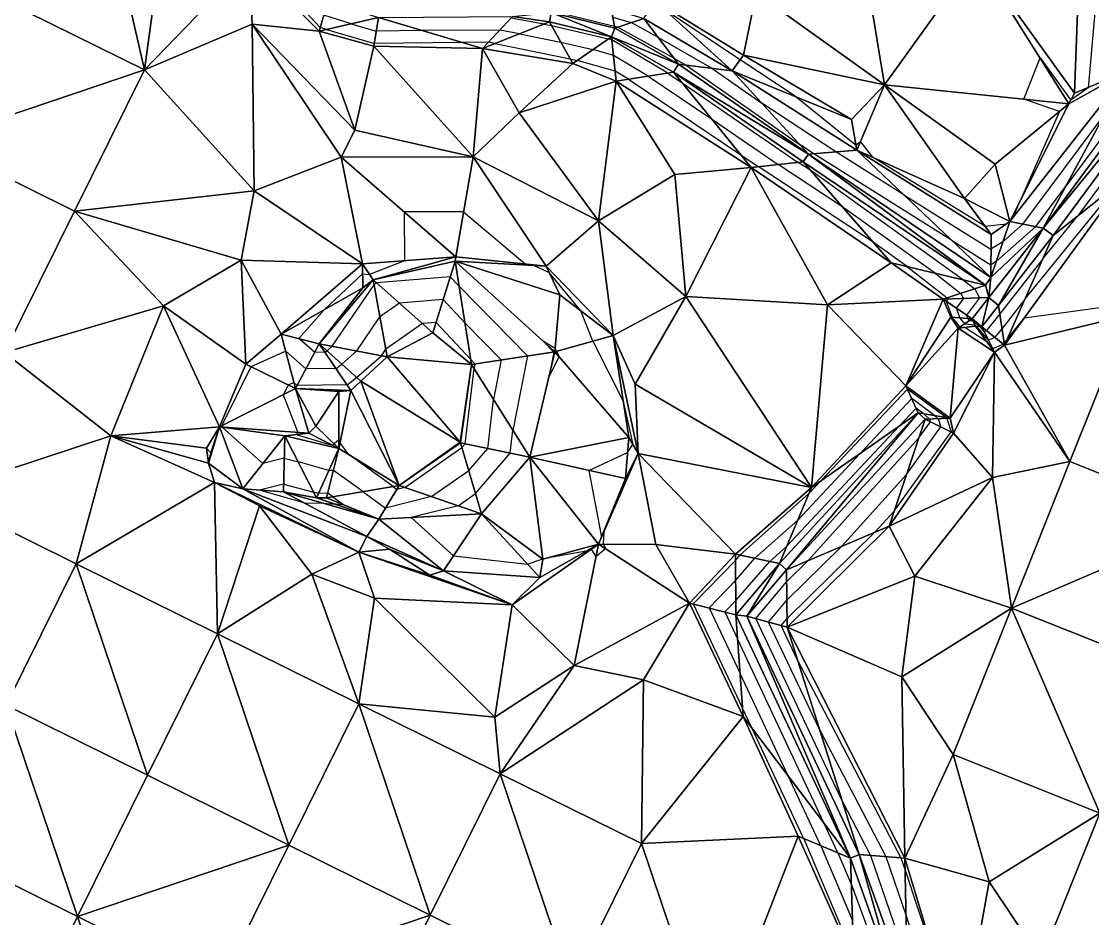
# Model space of a CAD drawing. Extents: x 452550 to 453808, y 451368 to 453069.
# Drawn here: x 453230.9 to 453298.8, y 452272.6 to 452329.5 of the extents above; entities that cross this region are included whole.
import ezdxf

# ---------------------------------------------------------------- set-up
doc = ezdxf.new("R2010")
doc.units = 0
doc.header["$LTSCALE"] = 0.35
doc.header["$MEASUREMENT"] = 0
doc.linetypes.add('DASHED', pattern=[5442.857143, 3628.571429, -1814.285714])
for name, color, linetype, lineweight in [('Default', 42, 'Continuous', 25), ('FPS_Contours-Major', 32, 'DASHED', 25), ('FPS_Contours-Minor', 40, 'DASHED', 25)]:
    doc.layers.add(name, color=color, linetype=linetype, lineweight=lineweight)

msp = doc.modelspace()

# ---------------------------------------------------------------- linework, layer by layer
at = {"layer": 'Default', "color": 8, "linetype": 'Continuous', "lineweight": 25}
for points in [[(453285.609, 452325.457, 14.113), (453277.483, 452331.285, 14.11), (453283.311, 452339.412, 14.146)], [(453291.437, 452333.584, 14.081), (453285.609, 452325.457, 14.113), (453283.311, 452339.412, 14.146)], [(453238.699, 452326.42, 14.2), (453229.737, 452330.856, 14.192), (453235.921, 452338.459, 14.263)], [(453238.699, 452326.42, 14.2), (453235.921, 452338.459, 14.263), (453240.375, 452338.767, 14.317)], [(453238.699, 452326.42, 14.2), (453240.375, 452338.767, 14.317), (453245.341, 452333.277, 14.296)], [(453297.662, 452324.922, 14.068), (453291.437, 452333.584, 14.081), (453297.995, 452334.058, 14.107)], [(453301.068, 452326.338, 13.798), (453297.662, 452324.922, 14.068), (453297.995, 452334.058, 14.107)], [(453301.068, 452326.338, 13.798), (453297.995, 452334.058, 14.107), (453302.98, 452329.507, 13.779)], [(453245.522, 452329.308, 14.263), (453238.699, 452326.42, 14.2), (453245.341, 452333.277, 14.296)], [(453245.522, 452329.308, 14.263), (453245.341, 452333.277, 14.296), (453249.772, 452328.863, 14.152)], [(453245.341, 452333.277, 14.296), (453250.319, 452330.746, 12.947), (453249.772, 452328.863, 14.152)], [(453285.609, 452325.457, 14.113), (453291.437, 452333.584, 14.081), (453297.303, 452324.258, 13.963)], [(453297.303, 452324.258, 13.963), (453291.437, 452333.584, 14.081), (453297.662, 452324.922, 14.068)], [(453271.052, 452330.786, 14.015), (453277.483, 452331.285, 14.11), (453276.668, 452327.336, 14.043)], [(453277.483, 452331.285, 14.11), (453285.609, 452325.457, 14.113), (453276.668, 452327.336, 14.043)], [(453238.699, 452326.42, 14.2), (453225.301, 452321.894, 14.099), (453229.737, 452330.856, 14.192)], [(453249.772, 452328.863, 14.152), (453250.319, 452330.746, 12.947), (453253.521, 452329.728, 12.943)], [(453264.485, 452330.043, 12.886), (453268.282, 452330.294, 13.958), (453268.521, 452329.062, 12.909)], [(453268.282, 452330.294, 13.958), (453270.343, 452329.658, 13.946), (453268.521, 452329.062, 12.909)], [(453270.343, 452329.658, 13.946), (453271.052, 452330.786, 14.015), (453275.946, 452326.35, 13.897)], [(453271.052, 452330.786, 14.015), (453276.668, 452327.336, 14.043), (453275.946, 452326.35, 13.897)], [(453253.241, 452327.918, 14.11), (453249.772, 452328.863, 14.152), (453253.521, 452329.728, 12.943)], [(453260.128, 452327.765, 14.261), (453253.241, 452327.918, 14.11), (453253.521, 452329.728, 12.943)], [(453260.128, 452327.765, 14.261), (453253.521, 452329.728, 12.943), (453262.033, 452329.783, 12.935)], [(453260.128, 452327.765, 14.261), (453262.033, 452329.783, 12.935), (453264.372, 452329.453, 12.886)], [(453262.033, 452329.783, 12.935), (453264.485, 452330.043, 12.886), (453264.372, 452329.453, 12.886)], [(453268.298, 452328.499, 12.909), (453264.372, 452329.453, 12.886), (453264.485, 452330.043, 12.886)], [(453268.298, 452328.499, 12.909), (453264.485, 452330.043, 12.886), (453268.521, 452329.062, 12.909)], [(453268.521, 452329.062, 12.909), (453270.343, 452329.658, 13.946), (453272.56, 452326.77, 12.854)], [(453272.56, 452326.77, 12.854), (453270.343, 452329.658, 13.946), (453275.946, 452326.35, 13.897)], [(453238.699, 452326.42, 14.2), (453245.522, 452329.308, 14.263), (453245.657, 452318.74, 14.277)], [(453252.02, 452322.585, 14.314), (453245.522, 452329.308, 14.263), (453249.772, 452328.863, 14.152)], [(453245.522, 452329.308, 14.263), (453252.02, 452322.585, 14.314), (453251.169, 452320.881, 14.289)], [(453245.657, 452318.74, 14.277), (453245.522, 452329.308, 14.263), (453251.169, 452320.881, 14.289)], [(453265.853, 452326.822, 14.139), (453260.128, 452327.765, 14.261), (453264.372, 452329.453, 12.886)], [(453265.853, 452326.822, 14.139), (453264.372, 452329.453, 12.886), (453268.298, 452328.499, 12.909)], [(453268.298, 452328.499, 12.909), (453268.521, 452329.062, 12.909), (453272.56, 452326.77, 12.854)], [(453301.068, 452326.338, 13.798), (453305.263, 452329.361, 12.707), (453295.667, 452316.383, 12.712)], [(453295.667, 452316.383, 12.712), (453305.263, 452329.361, 12.707), (453305.869, 452328.834, 12.707)], [(453252.02, 452322.585, 14.314), (453249.772, 452328.863, 14.152), (453253.241, 452327.918, 14.11)], [(453268.594, 452325.703, 14.31), (453265.853, 452326.822, 14.139), (453268.298, 452328.499, 12.909)], [(453272.56, 452326.77, 12.854), (453272.24, 452326.262, 12.854), (453268.298, 452328.499, 12.909)], [(453268.594, 452325.703, 14.31), (453268.298, 452328.499, 12.909), (453272.24, 452326.262, 12.854)], [(453296.304, 452315.899, 12.712), (453295.667, 452316.383, 12.712), (453305.869, 452328.834, 12.707)], [(453300.98, 452319.628, 13.588), (453296.304, 452315.899, 12.712), (453305.869, 452328.834, 12.707)], [(453252.02, 452322.585, 14.314), (453253.241, 452327.918, 14.11), (453259.527, 452320.895, 14.288)], [(453253.241, 452327.918, 14.11), (453260.128, 452327.765, 14.261), (453259.527, 452320.895, 14.288)], [(453260.128, 452327.765, 14.261), (453262.453, 452323.687, 14.255), (453259.527, 452320.895, 14.288)], [(453262.453, 452323.687, 14.255), (453260.128, 452327.765, 14.261), (453265.853, 452326.822, 14.139)], [(453275.946, 452326.35, 13.897), (453276.668, 452327.336, 14.043), (453283.527, 452323.253, 14.089)], [(453276.668, 452327.336, 14.043), (453285.609, 452325.457, 14.113), (453283.527, 452323.253, 14.089)], [(453234.264, 452317.458, 14.097), (453225.301, 452321.894, 14.099), (453238.699, 452326.42, 14.2)], [(453234.264, 452317.458, 14.097), (453238.699, 452326.42, 14.2), (453245.657, 452318.74, 14.277)], [(453262.453, 452323.687, 14.255), (453265.853, 452326.822, 14.139), (453268.594, 452325.703, 14.31)], [(453268.594, 452325.703, 14.31), (453272.24, 452326.262, 12.854), (453277.156, 452320.23, 14.174)], [(453272.24, 452326.262, 12.854), (453272.56, 452326.77, 12.854), (453280.786, 452321.068, 12.878)], [(453277.156, 452320.23, 14.174), (453272.24, 452326.262, 12.854), (453280.447, 452320.572, 12.878)], [(453272.24, 452326.262, 12.854), (453280.786, 452321.068, 12.878), (453280.447, 452320.572, 12.878)], [(453272.56, 452326.77, 12.854), (453275.946, 452326.35, 13.897), (453280.786, 452321.068, 12.878)], [(453280.786, 452321.068, 12.878), (453275.946, 452326.35, 13.897), (453283.866, 452321.322, 13.983)], [(453275.946, 452326.35, 13.897), (453283.527, 452323.253, 14.089), (453283.866, 452321.322, 13.983)], [(453293.556, 452316.788, 14.007), (453297.303, 452324.258, 13.963), (453301.068, 452326.338, 13.798)], [(453295.667, 452316.383, 12.712), (453293.556, 452316.788, 14.007), (453301.068, 452326.338, 13.798)], [(453297.303, 452324.258, 13.963), (453297.662, 452324.922, 14.068), (453301.068, 452326.338, 13.798)], [(453262.453, 452323.687, 14.255), (453268.594, 452325.703, 14.31), (453267.474, 452316.839, 14.272)], [(453268.594, 452325.703, 14.31), (453272.324, 452319.774, 14.206), (453267.474, 452316.839, 14.272)], [(453272.324, 452319.774, 14.206), (453268.594, 452325.703, 14.31), (453277.156, 452320.23, 14.174)], [(453285.609, 452325.457, 14.113), (453283.866, 452321.322, 13.983), (453283.527, 452323.253, 14.089)], [(453283.866, 452321.322, 13.983), (453285.609, 452325.457, 14.113), (453290.691, 452318.258, 14.099)], [(453290.691, 452318.258, 14.099), (453285.609, 452325.457, 14.113), (453292.623, 452320.436, 14.253)], [(453292.623, 452320.436, 14.253), (453285.609, 452325.457, 14.113), (453297.303, 452324.258, 13.963)], [(453293.556, 452316.788, 14.007), (453292.623, 452320.436, 14.253), (453297.303, 452324.258, 13.963)], [(453262.453, 452323.687, 14.255), (453267.474, 452316.839, 14.272), (453259.527, 452320.895, 14.288)], [(453252.02, 452322.585, 14.314), (453259.527, 452320.895, 14.288), (453251.169, 452320.881, 14.289)], [(453234.264, 452317.458, 14.097), (453229.828, 452308.495, 14.076), (453225.301, 452321.894, 14.099)], [(453252.507, 452314.107, 14.358), (453245.657, 452318.74, 14.277), (453251.169, 452320.881, 14.289)], [(453259.527, 452320.895, 14.288), (453258.429, 452314.552, 14.673), (453251.169, 452320.881, 14.289)], [(453258.429, 452314.552, 14.673), (453252.507, 452314.107, 14.358), (453251.169, 452320.881, 14.289)], [(453264.159, 452313.973, 14.448), (453258.429, 452314.552, 14.673), (453259.527, 452320.895, 14.288)], [(453267.474, 452316.839, 14.272), (453264.159, 452313.973, 14.448), (453259.527, 452320.895, 14.288)], [(453280.447, 452320.572, 12.878), (453280.786, 452321.068, 12.878), (453292.02, 452312.755, 12.604)], [(453280.786, 452321.068, 12.878), (453283.866, 452321.322, 13.983), (453292.356, 452313.252, 12.604)], [(453280.786, 452321.068, 12.878), (453292.356, 452313.252, 12.604), (453292.02, 452312.755, 12.604)], [(453283.866, 452321.322, 13.983), (453290.691, 452318.258, 14.099), (453292.363, 452315.974, 13.97)], [(453283.866, 452321.322, 13.983), (453292.363, 452315.974, 13.97), (453292.356, 452313.252, 12.604)], [(453272.324, 452319.774, 14.206), (453277.156, 452320.23, 14.174), (453273.021, 452312.045, 14.132)], [(453277.156, 452320.23, 14.174), (453281.993, 452311.522, 14.313), (453273.021, 452312.045, 14.132)], [(453277.156, 452320.23, 14.174), (453280.447, 452320.572, 12.878), (453286.036, 452314.167, 14.291)], [(453281.993, 452311.522, 14.313), (453277.156, 452320.23, 14.174), (453286.036, 452314.167, 14.291)], [(453286.036, 452314.167, 14.291), (453280.447, 452320.572, 12.878), (453292.02, 452312.755, 12.604)], [(453293.556, 452316.788, 14.007), (453290.691, 452318.258, 14.099), (453292.623, 452320.436, 14.253)], [(453272.324, 452319.774, 14.206), (453273.021, 452312.045, 14.132), (453267.474, 452316.839, 14.272)], [(453301.07, 452310.864, 14.038), (453293.224, 452308.949, 14.08), (453300.98, 452319.628, 13.588)], [(453293.224, 452308.949, 14.08), (453296.304, 452315.899, 12.712), (453300.98, 452319.628, 13.588)], [(453234.264, 452317.458, 14.097), (453245.657, 452318.74, 14.277), (453244.823, 452314.354, 14.172)], [(453245.657, 452318.74, 14.277), (453252.507, 452314.107, 14.358), (453244.823, 452314.354, 14.172)], [(453293.556, 452316.788, 14.007), (453292.363, 452315.974, 13.97), (453290.691, 452318.258, 14.099)], [(453229.828, 452308.495, 14.076), (453234.264, 452317.458, 14.097), (453239.901, 452311.455, 14.17)], [(453239.901, 452311.455, 14.17), (453234.264, 452317.458, 14.097), (453244.823, 452314.354, 14.172)], [(453264.159, 452313.973, 14.448), (453267.474, 452316.839, 14.272), (453268.418, 452309.573, 14.22)], [(453273.021, 452312.045, 14.132), (453268.418, 452309.573, 14.22), (453267.474, 452316.839, 14.272)], [(453292.363, 452315.974, 13.97), (453293.556, 452316.788, 14.007), (453292.356, 452313.252, 12.604)], [(453293.556, 452316.788, 14.007), (453295.667, 452316.383, 12.712), (453292.356, 452313.252, 12.604)], [(453295.667, 452316.383, 12.712), (453292.847, 452311.479, 12.713), (453292.217, 452311.972, 12.713)], [(453292.356, 452313.252, 12.604), (453295.667, 452316.383, 12.712), (453292.217, 452311.972, 12.713)], [(453295.667, 452316.383, 12.712), (453296.304, 452315.899, 12.712), (453292.847, 452311.479, 12.713)], [(453293.224, 452308.949, 14.08), (453292.847, 452311.479, 12.713), (453296.304, 452315.899, 12.712)], [(453239.901, 452311.455, 14.17), (453244.823, 452314.354, 14.172), (453245.116, 452307.744, 14.068)], [(453244.823, 452314.354, 14.172), (453247.366, 452309.652, 14.275), (453245.116, 452307.744, 14.068)], [(453252.507, 452314.107, 14.358), (453247.366, 452309.652, 14.275), (453244.823, 452314.354, 14.172)], [(453247.366, 452309.652, 14.275), (453252.507, 452314.107, 14.358), (453252.547, 452312.6, 14.704)], [(453252.507, 452314.107, 14.358), (453258.429, 452314.552, 14.673), (453253.192, 452313.088, 14.573)], [(453252.507, 452314.107, 14.358), (453253.192, 452313.088, 14.573), (453252.547, 452312.6, 14.704)], [(453253.192, 452313.088, 14.573), (453258.429, 452314.552, 14.673), (453258.39, 452314.277, 14.842)], [(453256.979, 452309.74, 13.27), (453253.192, 452313.088, 14.573), (453258.39, 452314.277, 14.842)], [(453259.423, 452307.734, 13.434), (453256.979, 452309.74, 13.27), (453258.39, 452314.277, 14.842)], [(453258.429, 452314.552, 14.673), (453264.159, 452313.973, 14.448), (453258.39, 452314.277, 14.842)], [(453259.423, 452307.734, 13.434), (453258.39, 452314.277, 14.842), (453264.716, 452308.531, 15.02)], [(453258.39, 452314.277, 14.842), (453265.018, 452312.139, 14.683), (453264.716, 452308.531, 15.02)], [(453258.39, 452314.277, 14.842), (453264.159, 452313.973, 14.448), (453265.018, 452312.139, 14.683)], [(453265.018, 452312.139, 14.683), (453264.159, 452313.973, 14.448), (453268.418, 452309.573, 14.22)], [(453281.993, 452311.522, 14.313), (453286.036, 452314.167, 14.291), (453289.336, 452311.867, 14.141)], [(453292.02, 452312.755, 12.604), (453289.336, 452311.867, 14.141), (453286.036, 452314.167, 14.291)], [(453249.777, 452309.047, 14.763), (453247.366, 452309.652, 14.275), (453252.547, 452312.6, 14.704)], [(453254.09, 452308.215, 13.381), (453249.777, 452309.047, 14.763), (453253.192, 452313.088, 14.573)], [(453249.777, 452309.047, 14.763), (453252.547, 452312.6, 14.704), (453253.192, 452313.088, 14.573)], [(453256.979, 452309.74, 13.27), (453254.09, 452308.215, 13.381), (453253.192, 452313.088, 14.573)], [(453292.217, 452311.972, 12.713), (453289.336, 452311.867, 14.141), (453292.02, 452312.755, 12.604)], [(453292.356, 452313.252, 12.604), (453292.217, 452311.972, 12.713), (453292.02, 452312.755, 12.604)], [(453268.418, 452309.573, 14.22), (453264.716, 452308.531, 15.02), (453265.018, 452312.139, 14.683)], [(453269.797, 452306.487, 14.306), (453268.418, 452309.573, 14.22), (453273.021, 452312.045, 14.132)], [(453280.99, 452299.943, 14.118), (453269.797, 452306.487, 14.306), (453273.021, 452312.045, 14.132)], [(453281.993, 452311.522, 14.313), (453280.99, 452299.943, 14.118), (453273.021, 452312.045, 14.132)], [(453289.336, 452311.867, 14.141), (453292.217, 452311.972, 12.713), (453291.159, 452310.62, 12.723)], [(453291.159, 452310.62, 12.723), (453292.217, 452311.972, 12.713), (453291.79, 452310.127, 12.723)], [(453291.79, 452310.127, 12.723), (453292.217, 452311.972, 12.713), (453292.847, 452311.479, 12.713)], [(453229.828, 452308.495, 14.076), (453239.901, 452311.455, 14.17), (453236.55, 452303.203, 14.12)], [(453236.55, 452303.203, 14.12), (453239.901, 452311.455, 14.17), (453243.449, 452303.785, 14.018)], [(453243.449, 452303.785, 14.018), (453239.901, 452311.455, 14.17), (453245.116, 452307.744, 14.068)], [(453281.993, 452311.522, 14.313), (453286.965, 452306.388, 14.186), (453280.99, 452299.943, 14.118)], [(453281.993, 452311.522, 14.313), (453289.336, 452311.867, 14.141), (453286.965, 452306.388, 14.186)], [(453289.336, 452311.867, 14.141), (453289.821, 452310.732, 14.069), (453286.965, 452306.388, 14.186)], [(453289.821, 452310.732, 14.069), (453289.336, 452311.867, 14.141), (453291.159, 452310.62, 12.723)], [(453293.224, 452308.949, 14.08), (453291.79, 452310.127, 12.723), (453292.847, 452311.479, 12.713)], [(453289.821, 452310.732, 14.069), (453290.274, 452310.032, 14.202), (453286.965, 452306.388, 14.186)], [(453290.274, 452310.032, 14.202), (453289.821, 452310.732, 14.069), (453291.159, 452310.62, 12.723)], [(453291.37, 452310.166, 13.682), (453290.274, 452310.032, 14.202), (453291.159, 452310.62, 12.723)], [(453291.37, 452310.166, 13.682), (453291.159, 452310.62, 12.723), (453291.79, 452310.127, 12.723)], [(453301.07, 452310.864, 14.038), (453297.368, 452301.575, 14.168), (453293.224, 452308.949, 14.08)], [(453297.368, 452301.575, 14.168), (453301.07, 452310.864, 14.038), (453306.657, 452297.872, 14.138)], [(453290.274, 452310.032, 14.202), (453289.782, 452304.323, 14.19), (453286.965, 452306.388, 14.186)], [(453290.274, 452310.032, 14.202), (453292.578, 452308.513, 14.204), (453289.782, 452304.323, 14.19)], [(453292.578, 452308.513, 14.204), (453290.274, 452310.032, 14.202), (453291.37, 452310.166, 13.682)], [(453292.578, 452308.513, 14.204), (453291.37, 452310.166, 13.682), (453291.79, 452310.127, 12.723)], [(453293.224, 452308.949, 14.08), (453292.578, 452308.513, 14.204), (453291.79, 452310.127, 12.723)], [(453247.366, 452309.652, 14.275), (453248.269, 452306.199, 13.4), (453245.116, 452307.744, 14.068)], [(453248.269, 452306.199, 13.4), (453247.366, 452309.652, 14.275), (453249.777, 452309.047, 14.763)], [(453256.979, 452309.74, 13.27), (453259.423, 452307.734, 13.434), (453254.09, 452308.215, 13.381)], [(453269.4, 452303.107, 14.655), (453264.716, 452308.531, 15.02), (453268.418, 452309.573, 14.22)], [(453269.4, 452303.107, 14.655), (453268.418, 452309.573, 14.22), (453269.984, 452302.095, 14.302)], [(453268.418, 452309.573, 14.22), (453269.797, 452306.487, 14.306), (453269.984, 452302.095, 14.302)], [(453249.777, 452309.047, 14.763), (453251.771, 452306.092, 13.336), (453248.269, 452306.199, 13.4)], [(453254.09, 452308.215, 13.381), (453252.414, 452306.664, 13.356), (453249.777, 452309.047, 14.763)], [(453249.777, 452309.047, 14.763), (453252.414, 452306.664, 13.356), (453251.771, 452306.092, 13.336)], [(453259.423, 452307.734, 13.434), (453264.716, 452308.531, 15.02), (453263.125, 452301.857, 14.932)], [(453263.125, 452301.857, 14.932), (453264.716, 452308.531, 15.02), (453269.4, 452303.107, 14.655)], [(453297.368, 452301.575, 14.168), (453292.578, 452308.513, 14.204), (453293.224, 452308.949, 14.08)], [(453225.392, 452299.533, 14.083), (453229.828, 452308.495, 14.076), (453236.55, 452303.203, 14.12)], [(453254.09, 452308.215, 13.381), (453258.715, 452302.803, 13.455), (453252.414, 452306.664, 13.356)], [(453259.423, 452307.734, 13.434), (453258.715, 452302.803, 13.455), (453254.09, 452308.215, 13.381)], [(453292.578, 452308.513, 14.204), (453289.986, 452303.386, 14.108), (453289.782, 452304.323, 14.19)], [(453292.578, 452308.513, 14.204), (453292.448, 452300.574, 14.157), (453289.986, 452303.386, 14.108)], [(453297.368, 452301.575, 14.168), (453292.448, 452300.574, 14.157), (453292.578, 452308.513, 14.204)], [(453243.449, 452303.785, 14.018), (453245.116, 452307.744, 14.068), (453248.269, 452306.199, 13.4)], [(453258.736, 452302.762, 13.402), (453258.715, 452302.803, 13.455), (453259.423, 452307.734, 13.434)], [(453263.125, 452301.857, 14.932), (453258.736, 452302.762, 13.402), (453259.423, 452307.734, 13.434)], [(453254.846, 452300.062, 13.397), (453251.771, 452306.092, 13.336), (453252.414, 452306.664, 13.356)], [(453258.715, 452302.803, 13.455), (453254.846, 452300.062, 13.397), (453252.414, 452306.664, 13.356)], [(453280.99, 452299.943, 14.118), (453269.984, 452302.095, 14.302), (453269.797, 452306.487, 14.306)], [(453243.449, 452303.785, 14.018), (453248.269, 452306.199, 13.4), (453249.104, 452303.372, 13.428)], [(453249.104, 452303.372, 13.428), (453248.269, 452306.199, 13.4), (453249.55, 452303.829, 13.43)], [(453251.771, 452306.092, 13.336), (453251.011, 452306.024, 13.402), (453248.269, 452306.199, 13.4)], [(453248.269, 452306.199, 13.4), (453251.011, 452306.024, 13.402), (453249.55, 452303.829, 13.43)], [(453251.011, 452306.024, 13.402), (453251.012, 452302.413, 13.517), (453249.55, 452303.829, 13.43)], [(453251.011, 452306.024, 13.402), (453251.771, 452306.092, 13.336), (453251.012, 452302.413, 13.517)], [(453251.012, 452302.413, 13.517), (453251.771, 452306.092, 13.336), (453254.846, 452300.062, 13.397)], [(453280.99, 452299.943, 14.118), (453286.965, 452306.388, 14.186), (453287.749, 452304.664, 12.749)], [(453286.965, 452306.388, 14.186), (453289.782, 452304.323, 14.19), (453287.749, 452304.664, 12.749)], [(453279.401, 452294.719, 12.68), (453278.952, 452295.117, 12.68), (453287.749, 452304.664, 12.749)], [(453278.952, 452295.117, 12.68), (453280.99, 452299.943, 14.118), (453287.749, 452304.664, 12.749)], [(453287.749, 452304.664, 12.749), (453288.19, 452304.257, 12.749), (453279.401, 452294.719, 12.68)], [(453287.749, 452304.664, 12.749), (453289.782, 452304.323, 14.19), (453288.19, 452304.257, 12.749)], [(453236.55, 452303.203, 14.12), (453243.449, 452303.785, 14.018), (453242.616, 452302.437, 14.039)], [(453243.449, 452303.785, 14.018), (453242.907, 452302.13, 14.013), (453242.616, 452302.437, 14.039)], [(453244.92, 452299.849, 14.399), (453242.761, 452301.476, 14.143), (453243.449, 452303.785, 14.018)], [(453242.761, 452301.476, 14.143), (453242.907, 452302.13, 14.013), (453243.449, 452303.785, 14.018)], [(453244.92, 452299.849, 14.399), (453243.449, 452303.785, 14.018), (453247.598, 452303.217, 13.566)], [(453247.598, 452303.217, 13.566), (453243.449, 452303.785, 14.018), (453249.104, 452303.372, 13.428)], [(453251.012, 452302.413, 13.517), (453249.104, 452303.372, 13.428), (453249.55, 452303.829, 13.43)], [(453288.19, 452304.257, 12.749), (453285.901, 452297.488, 14.205), (453279.401, 452294.719, 12.68)], [(453289.986, 452303.386, 14.108), (453285.901, 452297.488, 14.205), (453288.19, 452304.257, 12.749)], [(453289.782, 452304.323, 14.19), (453289.986, 452303.386, 14.108), (453288.19, 452304.257, 12.749)], [(453234.354, 452295.097, 14.082), (453225.392, 452299.533, 14.083), (453236.55, 452303.203, 14.12)], [(453234.354, 452295.097, 14.082), (453236.55, 452303.203, 14.12), (453243.125, 452300.253, 14.223)], [(453236.55, 452303.203, 14.12), (453242.761, 452301.476, 14.143), (453243.125, 452300.253, 14.223)], [(453242.761, 452301.476, 14.143), (453236.55, 452303.203, 14.12), (453242.616, 452302.437, 14.039)], [(453244.92, 452299.849, 14.399), (453247.598, 452303.217, 13.566), (453247.497, 452299.657, 14.645)], [(453249.601, 452299.288, 14.589), (453247.497, 452299.657, 14.645), (453247.598, 452303.217, 13.566)], [(453247.598, 452303.217, 13.566), (453249.104, 452303.372, 13.428), (453251.012, 452302.413, 13.517)], [(453249.601, 452299.288, 14.589), (453247.598, 452303.217, 13.566), (453251.012, 452302.413, 13.517)], [(453263.125, 452301.857, 14.932), (453269.4, 452303.107, 14.655), (453269.193, 452300.494, 14.231)], [(453269.4, 452303.107, 14.655), (453269.984, 452302.095, 14.302), (453269.193, 452300.494, 14.231)], [(453292.448, 452300.574, 14.157), (453285.901, 452297.488, 14.205), (453289.986, 452303.386, 14.108)], [(453242.907, 452302.13, 14.013), (453242.761, 452301.476, 14.143), (453242.616, 452302.437, 14.039)], [(453251.012, 452302.413, 13.517), (453250.235, 452299.276, 14.605), (453249.601, 452299.288, 14.589)], [(453251.012, 452302.413, 13.517), (453254.846, 452300.062, 13.397), (453250.235, 452299.276, 14.605)], [(453254.846, 452300.062, 13.397), (453258.715, 452302.803, 13.455), (453258.736, 452302.762, 13.402)], [(453254.846, 452300.062, 13.397), (453258.736, 452302.762, 13.402), (453260.067, 452298.261, 14.939)], [(453258.736, 452302.762, 13.402), (453263.125, 452301.857, 14.932), (453260.067, 452298.261, 14.939)], [(453260.067, 452298.261, 14.939), (453263.125, 452301.857, 14.932), (453263.941, 452295.397, 14.498)], [(453267.484, 452296.35, 14.532), (453263.125, 452301.857, 14.932), (453269.193, 452300.494, 14.231)], [(453263.125, 452301.857, 14.932), (453267.484, 452296.35, 14.532), (453263.941, 452295.397, 14.498)], [(453269.984, 452302.095, 14.302), (453271.103, 452296.327, 14.163), (453267.484, 452296.35, 14.532)], [(453269.193, 452300.494, 14.231), (453269.984, 452302.095, 14.302), (453267.484, 452296.35, 14.532)], [(453280.99, 452299.943, 14.118), (453276.174, 452295.701, 14.144), (453269.984, 452302.095, 14.302)], [(453269.984, 452302.095, 14.302), (453276.174, 452295.701, 14.144), (453271.103, 452296.327, 14.163)], [(453242.761, 452301.476, 14.143), (453244.92, 452299.849, 14.399), (453243.125, 452300.253, 14.223)], [(453297.368, 452301.575, 14.168), (453293.666, 452292.285, 14.276), (453292.448, 452300.574, 14.157)], [(453297.368, 452301.575, 14.168), (453306.657, 452297.872, 14.138), (453293.666, 452292.285, 14.276)], [(453292.448, 452300.574, 14.157), (453287.523, 452294.316, 14.255), (453285.901, 452297.488, 14.205)], [(453292.448, 452300.574, 14.157), (453293.666, 452292.285, 14.276), (453287.523, 452294.316, 14.255)], [(453243.317, 452290.661, 14.184), (453234.354, 452295.097, 14.082), (453243.125, 452300.253, 14.223)], [(453243.317, 452290.661, 14.184), (453243.125, 452300.253, 14.223), (453245.985, 452298.78, 14.354)], [(453252.293, 452295.837, 14.238), (453245.985, 452298.78, 14.354), (453243.125, 452300.253, 14.223)], [(453244.92, 452299.849, 14.399), (453252.293, 452295.837, 14.238), (453243.125, 452300.253, 14.223)], [(453247.497, 452299.657, 14.645), (453252.782, 452296.828, 14.06), (453244.92, 452299.849, 14.399)], [(453244.92, 452299.849, 14.399), (453252.782, 452296.828, 14.06), (453252.293, 452295.837, 14.238)], [(453254.846, 452300.062, 13.397), (453253.547, 452297.923, 14.299), (453250.235, 452299.276, 14.605)], [(453254.846, 452300.062, 13.397), (453260.067, 452298.261, 14.939), (453253.547, 452297.923, 14.299)], [(453276.174, 452295.701, 14.144), (453280.99, 452299.943, 14.118), (453278.952, 452295.117, 12.68)], [(453234.354, 452295.097, 14.082), (453229.919, 452286.135, 14.108), (453225.392, 452299.533, 14.083)], [(453253.547, 452297.923, 14.299), (453252.782, 452296.828, 14.06), (453247.497, 452299.657, 14.645)], [(453249.601, 452299.288, 14.589), (453253.547, 452297.923, 14.299), (453247.497, 452299.657, 14.645)], [(453249.601, 452299.288, 14.589), (453250.235, 452299.276, 14.605), (453253.547, 452297.923, 14.299)], [(453243.317, 452290.661, 14.184), (453245.985, 452298.78, 14.354), (453249.295, 452294.434, 14.252)], [(453252.293, 452295.837, 14.238), (453249.295, 452294.434, 14.252), (453245.985, 452298.78, 14.354)], [(453253.547, 452297.923, 14.299), (453257.642, 452294.642, 14.343), (453252.782, 452296.828, 14.06)], [(453260.067, 452298.261, 14.939), (453257.642, 452294.642, 14.343), (453253.547, 452297.923, 14.299)], [(453260.067, 452298.261, 14.939), (453263.759, 452294.217, 14.381), (453257.642, 452294.642, 14.343)], [(453260.067, 452298.261, 14.939), (453263.941, 452295.397, 14.498), (453263.759, 452294.217, 14.381)], [(453293.666, 452292.285, 14.276), (453306.657, 452297.872, 14.138), (453302.955, 452288.583, 14.183)], [(453279.438, 452291.085, 14.233), (453279.401, 452294.719, 12.68), (453285.901, 452297.488, 14.205)], [(453287.523, 452294.316, 14.255), (453279.438, 452291.085, 14.233), (453285.901, 452297.488, 14.205)], [(453252.293, 452295.837, 14.238), (453252.782, 452296.828, 14.06), (453254.235, 452296.025, 14.367)], [(453257.642, 452294.642, 14.343), (453254.235, 452296.025, 14.367), (453252.782, 452296.828, 14.06)], [(453263.759, 452294.217, 14.381), (453267.484, 452296.35, 14.532), (453261.999, 452292.498, 14.156)], [(453267.484, 452296.35, 14.532), (453265.938, 452288.655, 14.232), (453261.999, 452292.498, 14.156)], [(453267.484, 452296.35, 14.532), (453263.759, 452294.217, 14.381), (453263.941, 452295.397, 14.498)], [(453273.25, 452292.609, 14.12), (453265.938, 452288.655, 14.232), (453267.484, 452296.35, 14.532)], [(453273.25, 452292.609, 14.12), (453267.484, 452296.35, 14.532), (453271.103, 452296.327, 14.163)], [(453276.174, 452295.701, 14.144), (453273.25, 452292.609, 14.12), (453271.103, 452296.327, 14.163)], [(453252.293, 452295.837, 14.238), (453253.279, 452292.927, 14.244), (453249.295, 452294.434, 14.252)], [(453252.293, 452295.837, 14.238), (453254.235, 452296.025, 14.367), (453256.786, 452294.369, 14.318)], [(453256.786, 452294.369, 14.318), (453261.999, 452292.498, 14.156), (453252.293, 452295.837, 14.238)], [(453261.999, 452292.498, 14.156), (453253.279, 452292.927, 14.244), (453252.293, 452295.837, 14.238)], [(453254.235, 452296.025, 14.367), (453257.642, 452294.642, 14.343), (453256.786, 452294.369, 14.318)], [(453273.25, 452292.609, 14.12), (453276.174, 452295.701, 14.144), (453276.181, 452291.868, 12.65)], [(453276.181, 452291.868, 12.65), (453276.174, 452295.701, 14.144), (453278.952, 452295.117, 12.68)], [(453238.881, 452281.699, 14.126), (453229.919, 452286.135, 14.108), (453234.354, 452295.097, 14.082)], [(453243.317, 452290.661, 14.184), (453238.881, 452281.699, 14.126), (453234.354, 452295.097, 14.082)], [(453276.889, 452291.773, 12.65), (453276.181, 452291.868, 12.65), (453278.952, 452295.117, 12.68)], [(453278.952, 452295.117, 12.68), (453279.401, 452294.719, 12.68), (453276.889, 452291.773, 12.65)], [(453252.279, 452286.226, 14.145), (453243.317, 452290.661, 14.184), (453249.295, 452294.434, 14.252)], [(453253.279, 452292.927, 14.244), (453252.279, 452286.226, 14.145), (453249.295, 452294.434, 14.252)], [(453257.642, 452294.642, 14.343), (453261.999, 452292.498, 14.156), (453256.786, 452294.369, 14.318)], [(453263.759, 452294.217, 14.381), (453261.999, 452292.498, 14.156), (453257.642, 452294.642, 14.343)], [(453279.401, 452294.719, 12.68), (453279.438, 452291.085, 14.233), (453276.889, 452291.773, 12.65)], [(453287.523, 452294.316, 14.255), (453286.703, 452287.921, 14.261), (453279.438, 452291.085, 14.233)], [(453287.523, 452294.316, 14.255), (453293.666, 452292.285, 14.276), (453286.703, 452287.921, 14.261)], [(453252.279, 452286.226, 14.145), (453253.279, 452292.927, 14.244), (453260.901, 452285.371, 14.147)], [(453261.999, 452292.498, 14.156), (453260.901, 452285.371, 14.147), (453253.279, 452292.927, 14.244)], [(453261.999, 452292.498, 14.156), (453265.938, 452288.655, 14.232), (453260.901, 452285.371, 14.147)], [(453265.938, 452288.655, 14.232), (453273.25, 452292.609, 14.12), (453270.338, 452287.734, 14.228)], [(453270.338, 452287.734, 14.228), (453273.25, 452292.609, 14.12), (453276.652, 452285.42, 14.12)], [(453273.25, 452292.609, 14.12), (453276.181, 452291.868, 12.65), (453276.652, 452285.42, 14.12)], [(453293.666, 452292.285, 14.276), (453289.963, 452282.996, 14.185), (453286.703, 452287.921, 14.261)], [(453289.963, 452282.996, 14.185), (453293.666, 452292.285, 14.276), (453299.253, 452279.293, 14.195)], [(453293.666, 452292.285, 14.276), (453302.955, 452288.583, 14.183), (453299.253, 452279.293, 14.195)], [(453283.459, 452276.436, 12.627), (453276.652, 452285.42, 14.12), (453276.181, 452291.868, 12.65)], [(453276.889, 452291.773, 12.65), (453283.459, 452276.436, 12.627), (453276.181, 452291.868, 12.65)], [(453283.459, 452276.436, 12.627), (453276.889, 452291.773, 12.65), (453284.014, 452276.666, 12.627)], [(453276.889, 452291.773, 12.65), (453279.438, 452291.085, 14.233), (453284.014, 452276.666, 12.627)], [(453286.908, 452276.44, 14.131), (453284.014, 452276.666, 12.627), (453279.438, 452291.085, 14.233)], [(453286.703, 452287.921, 14.261), (453286.908, 452276.44, 14.131), (453279.438, 452291.085, 14.233)], [(453247.843, 452277.263, 14.105), (453238.881, 452281.699, 14.126), (453243.317, 452290.661, 14.184)], [(453252.279, 452286.226, 14.145), (453247.843, 452277.263, 14.105), (453243.317, 452290.661, 14.184)], [(453265.938, 452288.655, 14.232), (453261.241, 452281.79, 14.109), (453260.901, 452285.371, 14.147)], [(453261.241, 452281.79, 14.109), (453265.938, 452288.655, 14.232), (453270.338, 452287.734, 14.228)], [(453270.204, 452277.354, 14.163), (453261.241, 452281.79, 14.109), (453270.338, 452287.734, 14.228)], [(453276.652, 452285.42, 14.12), (453270.204, 452277.354, 14.163), (453270.338, 452287.734, 14.228)], [(453286.703, 452287.921, 14.261), (453289.963, 452282.996, 14.185), (453286.908, 452276.44, 14.131)], [(453234.445, 452272.737, 14.098), (453225.483, 452277.173, 14.089), (453229.919, 452286.135, 14.108)], [(453238.881, 452281.699, 14.126), (453234.445, 452272.737, 14.098), (453229.919, 452286.135, 14.108)], [(453256.806, 452272.828, 14.084), (453247.843, 452277.263, 14.105), (453252.279, 452286.226, 14.145)], [(453261.241, 452281.79, 14.109), (453256.806, 452272.828, 14.084), (453252.279, 452286.226, 14.145)], [(453261.241, 452281.79, 14.109), (453252.279, 452286.226, 14.145), (453260.901, 452285.371, 14.147)], [(453270.204, 452277.354, 14.163), (453276.652, 452285.42, 14.12), (453280.132, 452277.819, 14.17)], [(453283.459, 452276.436, 12.627), (453280.132, 452277.819, 14.17), (453276.652, 452285.42, 14.12)], [(453289.963, 452282.996, 14.185), (453292.243, 452274.926, 14.125), (453286.908, 452276.44, 14.131)], [(453289.963, 452282.996, 14.185), (453299.253, 452279.293, 14.195), (453292.243, 452274.926, 14.125)], [(453247.843, 452277.263, 14.105), (453234.445, 452272.737, 14.098), (453238.881, 452281.699, 14.126)], [(453265.768, 452268.392, 14.078), (453256.806, 452272.828, 14.084), (453261.241, 452281.79, 14.109)], [(453270.204, 452277.354, 14.163), (453265.768, 452268.392, 14.078), (453261.241, 452281.79, 14.109)], [(453299.253, 452279.293, 14.195), (453295.55, 452270.004, 14.161), (453292.243, 452274.926, 14.125)], [(453295.55, 452270.004, 14.161), (453299.253, 452279.293, 14.195), (453304.84, 452266.302, 14.151)], [(453274.73, 452263.956, 14.121), (453265.768, 452268.392, 14.078), (453270.204, 452277.354, 14.163)], [(453274.73, 452263.956, 14.121), (453270.204, 452277.354, 14.163), (453280.132, 452277.819, 14.17)], [(453274.73, 452263.956, 14.121), (453280.132, 452277.819, 14.17), (453283.667, 452269.912, 14.064)], [(453283.667, 452269.912, 14.064), (453280.132, 452277.819, 14.17), (453283.459, 452276.436, 12.627)], [(453234.445, 452272.737, 14.098), (453230.009, 452263.774, 14.13), (453225.483, 452277.173, 14.089)], [(453243.407, 452268.301, 14.104), (453234.445, 452272.737, 14.098), (453247.843, 452277.263, 14.105)], [(453256.806, 452272.828, 14.084), (453243.407, 452268.301, 14.104), (453247.843, 452277.263, 14.105)], [(453286.486, 452267.984, 12.7), (453283.459, 452276.436, 12.627), (453284.014, 452276.666, 12.627)], [(453284.014, 452276.666, 12.627), (453286.908, 452276.44, 14.131), (453287.066, 452268.145, 12.7)], [(453286.486, 452267.984, 12.7), (453284.014, 452276.666, 12.627), (453287.066, 452268.145, 12.7)], [(453286.486, 452267.984, 12.7), (453283.667, 452269.912, 14.064), (453283.459, 452276.436, 12.627)], [(453290.41, 452264.791, 13.952), (453287.066, 452268.145, 12.7), (453286.908, 452276.44, 14.131)], [(453292.243, 452274.926, 14.125), (453290.41, 452264.791, 13.952), (453286.908, 452276.44, 14.131)], [(453292.243, 452274.926, 14.125), (453295.55, 452270.004, 14.161), (453290.41, 452264.791, 13.952)], [(453238.972, 452259.339, 14.138), (453230.009, 452263.774, 14.13), (453234.445, 452272.737, 14.098)], [(453243.407, 452268.301, 14.104), (453238.972, 452259.339, 14.138), (453234.445, 452272.737, 14.098)], [(453252.37, 452263.865, 14.098), (453243.407, 452268.301, 14.104), (453256.806, 452272.828, 14.084)], [(453265.768, 452268.392, 14.078), (453252.37, 452263.865, 14.098), (453256.806, 452272.828, 14.084)]]:
    msp.add_3dface(points, dxfattribs=at)
at = {"layer": 'FPS_Contours-Major', "color": 5, "linetype": 'Continuous', "lineweight": 25}
for p, q in [((453264.648, 452308.521, 15), (453263.998, 452309.183, 15)), ((453264.734, 452308.748, 15), (453263.998, 452309.183, 15)), ((453264.648, 452308.521, 15), (453264.351, 452307.001, 15)), ((453264.809, 452308.558, 15), (453264.734, 452308.748, 15)), ((453264.809, 452308.558, 15), (453264.975, 452308.231, 15)), ((453264.975, 452308.231, 15), (453264.351, 452307.001, 15))]:
    msp.add_line(p, q, dxfattribs=at)
at = {"layer": 'FPS_Contours-Minor', "color": 12, "linetype": 'Continuous', "lineweight": 25}
for p, q in [((453246.434, 452332.721, 14), (453249.841, 452329.101, 14)), ((453299.06, 452331.383, 14), (453298.522, 452325.28, 14)), ((453251.795, 452329.33, 13.5), (453250.068, 452329.882, 13.5)), ((453264.019, 452329.313, 13), (453261.939, 452329.683, 13)), ((453264.889, 452330.07, 13), (453268.5, 452329.169, 13)), ((453268.386, 452329.756, 13.5), (453269.559, 452329.402, 13.5)), ((453276.457, 452327.048, 14), (453271.69, 452330.209, 14)), ((453250.244, 452328.972, 14), (453249.841, 452329.101, 14)), ((453250.244, 452328.972, 14), (453253.268, 452328.089, 14)), ((453251.795, 452329.33, 13.5), (453253.388, 452328.865, 13.5)), ((453256.313, 452328.899, 13.5), (453253.388, 452328.865, 13.5)), ((453261.221, 452328.922, 13.5), (453256.313, 452328.899, 13.5)), ((453262.476, 452328.699, 13.5), (453261.221, 452328.922, 13.5)), ((453264.019, 452329.313, 13), (453264.507, 452329.213, 13)), ((453264.507, 452329.213, 13), (453268.117, 452328.375, 13)), ((453268.5, 452329.169, 13), (453268.681, 452329.114, 13)), ((453272.264, 452327.156, 13), (453268.681, 452329.114, 13)), ((453271.249, 452328.478, 13.5), (453269.559, 452329.402, 13.5)), ((453262.476, 452328.699, 13.5), (453265.098, 452328.163, 13.5)), ((453268.317, 452328.317, 13), (453268.117, 452328.375, 13)), ((453271.875, 452326.206, 13), (453268.317, 452328.317, 13)), ((453271.249, 452328.478, 13.5), (453274.658, 452326.51, 13.5)), ((453304.136, 452328.549, 13), (453297.101, 452319.027, 13)), ((453258.82, 452328.153, 14), (453253.268, 452328.089, 14)), ((453260.502, 452328.161, 14), (453258.82, 452328.153, 14)), ((453260.932, 452328.085, 14), (453260.502, 452328.161, 14)), ((453260.932, 452328.085, 14), (453265.69, 452327.113, 14)), ((453265.098, 452328.163, 13.5), (453267.123, 452327.693, 13.5)), ((453268.423, 452327.319, 13.5), (453267.123, 452327.693, 13.5)), ((453265.69, 452327.113, 14), (453266.129, 452327.011, 14)), ((453268.529, 452326.322, 14), (453266.129, 452327.011, 14)), ((453270.623, 452326.014, 13.5), (453268.423, 452327.319, 13.5)), ((453272.264, 452327.156, 13), (453273.034, 452326.711, 13)), ((453280.006, 452324.691, 14), (453276.457, 452327.048, 14)), ((453294.451, 452324.55, 14), (453295.475, 452327.164, 14)), ((453295.475, 452327.164, 14), (453297.428, 452324.49, 14)), ((453269.371, 452325.822, 14), (453268.529, 452326.322, 14)), ((453271.875, 452326.206, 13), (453272.784, 452325.595, 13)), ((453273.034, 452326.711, 13), (453280.206, 452321.701, 13)), ((453274.658, 452326.51, 13.5), (453277.831, 452324.292, 13.5)), ((453269.371, 452325.822, 14), (453276.508, 452321.025, 14)), ((453270.623, 452326.014, 13.5), (453274.646, 452323.31, 13.5)), ((453272.784, 452325.595, 13), (453280.137, 452320.54, 13)), ((453304.243, 452325.773, 13), (453297.843, 452317.126, 13)), ((453298.522, 452325.28, 14), (453297.428, 452324.49, 14)), ((453282.519, 452321.211, 13.5), (453277.831, 452324.292, 13.5)), ((453280.006, 452324.691, 14), (453283.812, 452321.626, 14)), ((453296.713, 452323.775, 14), (453294.451, 452324.55, 14)), ((453296.713, 452323.775, 14), (453294.121, 452317.916, 14)), ((453294.382, 452316.63, 13.5), (453299.588, 452323.61, 13.5)), ((453274.646, 452323.31, 13.5), (453278.867, 452320.408, 13.5)), ((453281.126, 452321.096, 13), (453280.206, 452321.701, 13)), ((453284.089, 452321.853, 14), (453283.812, 452321.626, 14)), ((453284.089, 452321.853, 14), (453284.846, 452320.882, 14)), ((453276.508, 452321.025, 14), (453277.597, 452320.276, 14)), ((453289.92, 452315.567, 13), (453281.126, 452321.096, 13)), ((453286.841, 452318.494, 13.5), (453282.519, 452321.211, 13.5)), ((453291.976, 452316.503, 14), (453284.846, 452320.882, 14)), ((453284.885, 452315.486, 14), (453277.597, 452320.276, 14)), ((453282.908, 452317.752, 13.5), (453278.867, 452320.408, 13.5)), ((453280.93, 452320.019, 13), (453280.137, 452320.54, 13)), ((453290.616, 452313.086, 13), (453280.93, 452320.019, 13)), ((453294.529, 452311.895, 13.5), (453300.51, 452319.253, 13.5)), ((453295.197, 452316.473, 13), (453297.101, 452319.027, 13)), ((453286.841, 452318.494, 13.5), (453292.361, 452315.037, 13.5)), ((453258.922, 452317.399, 14.5), (453255.159, 452317.402, 14.5)), ((453255.159, 452317.402, 14.5), (453255.183, 452314.308, 14.5)), ((453258.922, 452317.399, 14.5), (453262.826, 452314.107, 14.5)), ((453288.842, 452313.505, 13.5), (453282.908, 452317.752, 13.5)), ((453293.79, 452317.086, 14), (453294.121, 452317.916, 14)), ((453293.55, 452316.772, 14), (453293.343, 452316.643, 14)), ((453293.55, 452316.772, 14), (453293.566, 452316.786, 14)), ((453293.566, 452316.786, 14), (453293.79, 452317.086, 14)), ((453295.655, 452314.434, 13), (453297.843, 452317.126, 13)), ((453291.976, 452316.503, 14), (453293.343, 452316.643, 14)), ((453292.694, 452314.25, 13), (453295.197, 452316.473, 13)), ((453293.122, 452315.511, 13.5), (453294.382, 452316.63, 13.5)), ((453287.068, 452313.923, 14), (453284.885, 452315.486, 14)), ((453289.92, 452315.567, 13), (453292.358, 452314.041, 13)), ((453293.122, 452315.511, 13.5), (453292.361, 452315.037, 13.5)), ((453255.183, 452314.308, 14.5), (453252.961, 452313.432, 14.5)), ((453263.393, 452314.013, 14.5), (453262.826, 452314.107, 14.5)), ((453263.393, 452314.013, 14.5), (453264.35, 452313.565, 14.5)), ((453292.694, 452314.25, 13), (453292.358, 452314.041, 13)), ((453295.655, 452314.434, 13), (453292.926, 452310.948, 13)), ((453250.082, 452311.197, 14.5), (453252.524, 452313.488, 14.5)), ((453252.524, 452313.488, 14.5), (453252.961, 452313.432, 14.5)), ((453258.083, 452313.29, 14.5), (453253.403, 452312.902, 14.5)), ((453258.083, 452313.29, 14.5), (453258.641, 452312.688, 14.5)), ((453266.361, 452311.125, 14.5), (453264.35, 452313.565, 14.5)), ((453287.068, 452313.923, 14), (453289.582, 452311.949, 14)), ((453288.842, 452313.505, 13.5), (453290.455, 452312.237, 13.5)), ((453250.599, 452308.889, 14.5), (453253.247, 452312.791, 14.5)), ((453253.403, 452312.902, 14.5), (453253.247, 452312.791, 14.5)), ((453262.979, 452308.27, 14.5), (453258.641, 452312.688, 14.5)), ((453290.616, 452313.086, 13), (453291.329, 452312.526, 13)), ((453289.582, 452311.949, 14), (453289.62, 452311.878, 14)), ((453290.629, 452311.914, 13.5), (453290.16, 452311.304, 13.5)), ((453290.455, 452312.237, 13.5), (453290.629, 452311.914, 13.5)), ((453291.638, 452311.951, 13), (453290.803, 452310.864, 13)), ((453291.329, 452312.526, 13), (453291.638, 452311.951, 13)), ((453254.857, 452311.616, 14), (453253.624, 452310.746, 14)), ((453257.634, 452311.847, 14), (453254.857, 452311.616, 14)), ((453257.634, 452311.847, 14), (453259.008, 452310.363, 14)), ((453289.62, 452311.878, 14), (453289.517, 452311.743, 14)), ((453289.517, 452311.743, 14), (453289.89, 452310.726, 14)), ((453290.16, 452311.304, 13.5), (453290.387, 452310.685, 13.5)), ((453294.529, 452311.895, 13.5), (453293.064, 452310.022, 13.5)), ((453294.487, 452310.689, 14), (453301.063, 452311.596, 14)), ((453248.476, 452309.373, 14.5), (453250.082, 452311.197, 14.5)), ((453252.16, 452308.588, 14), (453253.624, 452310.746, 14)), ((453267.124, 452309.209, 14.5), (453266.361, 452311.125, 14.5)), ((453290.395, 452310.112, 14), (453289.89, 452310.726, 14)), ((453290.695, 452310.311, 13.5), (453290.387, 452310.685, 13.5)), ((453290.803, 452310.864, 13), (453290.884, 452310.643, 13)), ((453290.994, 452310.51, 13), (453290.884, 452310.643, 13)), ((453292.926, 452310.948, 13), (453292.082, 452309.887, 13)), ((453293.404, 452309.356, 14), (453294.487, 452310.689, 14)), ((453256.311, 452310.331, 13.5), (453254.001, 452308.701, 13.5)), ((453257.185, 452310.403, 13.5), (453256.311, 452310.331, 13.5)), ((453257.185, 452310.403, 13.5), (453259.375, 452308.039, 13.5)), ((453261.311, 452308.019, 14), (453259.008, 452310.363, 14)), ((453290.395, 452310.112, 14), (453290.701, 452310.084, 14)), ((453290.695, 452310.311, 13.5), (453291.33, 452310.253, 13.5)), ((453292.106, 452309.159, 14), (453290.701, 452310.084, 14)), ((453290.994, 452310.51, 13), (453291.22, 452310.489, 13)), ((453291.22, 452310.489, 13), (453291.669, 452310.138, 13)), ((453291.33, 452310.253, 13.5), (453291.45, 452310.159, 13.5)), ((453292.203, 452309.28, 13.5), (453291.45, 452310.159, 13.5)), ((453291.937, 452309.825, 13), (453291.669, 452310.138, 13)), ((453291.937, 452309.825, 13), (453292.082, 452309.887, 13)), ((453293.064, 452310.022, 13.5), (453292.611, 452309.453, 13.5)), ((453249.486, 452308.497, 14.5), (453248.476, 452309.373, 14.5)), ((453267.124, 452309.209, 14.5), (453269.05, 452305.411, 14.5)), ((453292.203, 452309.28, 13.5), (453292.611, 452309.453, 13.5)), ((453293.404, 452309.356, 14), (453293.202, 452309.097, 14)), ((453247.65, 452308.566, 14), (453245.436, 452307.587, 14)), ((453248.933, 452307.452, 14), (453247.65, 452308.566, 14)), ((453250.145, 452308.502, 14.5), (453250.271, 452308.601, 14.5)), ((453250.271, 452308.601, 14.5), (453250.599, 452308.889, 14.5)), ((453251.208, 452307.754, 14), (453252.16, 452308.588, 14)), ((453253.72, 452308.287, 13.5), (453254.001, 452308.701, 13.5)), ((453292.469, 452308.735, 14), (453292.106, 452309.159, 14)), ((453292.469, 452308.735, 14), (453293.139, 452309.018, 14)), ((453293.202, 452309.097, 14), (453293.139, 452309.018, 14)), ((453250.145, 452308.502, 14.5), (453249.486, 452308.497, 14.5)), ((453252.145, 452306.907, 13.5), (453253.72, 452308.287, 13.5)), ((453259.642, 452307.767, 13.5), (453259.375, 452308.039, 13.5)), ((453261.311, 452308.019, 14), (453260.821, 452305.515, 14)), ((453262.979, 452308.27, 14.5), (453262.057, 452303.552, 14.5)), ((453245.436, 452307.587, 14), (453243.592, 452303.857, 14)), ((453250.843, 452307.467, 14), (453248.933, 452307.452, 14)), ((453250.843, 452307.467, 14), (453251.208, 452307.754, 14)), ((453259.018, 452302.703, 13.5), (453259.585, 452307.477, 13.5)), ((453259.642, 452307.767, 13.5), (453259.585, 452307.477, 13.5)), ((453248.166, 452306.594, 13.5), (453247.796, 452306.43, 13.5)), ((453248.38, 452306.408, 13.5), (453248.166, 452306.594, 13.5)), ((453251.541, 452306.433, 13.5), (453252.145, 452306.907, 13.5)), ((453247.796, 452306.43, 13.5), (453247.489, 452305.808, 13.5)), ((453247.489, 452305.808, 13.5), (453248.411, 452303.423, 13.5)), ((453251.541, 452306.433, 13.5), (453248.38, 452306.408, 13.5)), ((453287.067, 452306.164, 14), (453281.573, 452300.35, 14)), ((453289.514, 452304.368, 14), (453287.067, 452306.164, 14)), ((453260.452, 452302.408, 14), (453260.821, 452305.515, 14)), ((453269.05, 452305.411, 14.5), (453269.657, 452302.663, 14.5)), ((453287.34, 452305.565, 13.5), (453284.042, 452302.075, 13.5)), ((453288.808, 452304.486, 13.5), (453287.34, 452305.565, 13.5)), ((453287.612, 452304.965, 13), (453286.511, 452303.799, 13)), ((453288.103, 452304.605, 13), (453287.612, 452304.965, 13)), ((453288.103, 452304.605, 13), (453288.467, 452304.269, 13)), ((453288.808, 452304.486, 13.5), (453289.02, 452304.291, 13.5)), ((453243.592, 452303.857, 14), (453243.625, 452303.772, 14)), ((453243.625, 452303.772, 14), (453243.617, 452303.762, 14)), ((453279.406, 452296.191, 13), (453286.511, 452303.799, 13)), ((453287.01, 452300.766, 13.5), (453289.182, 452303.776, 13.5)), ((453287.796, 452303.091, 13), (453288.522, 452304.097, 13)), ((453288.467, 452304.269, 13), (453288.522, 452304.097, 13)), ((453289.02, 452304.291, 13.5), (453289.182, 452303.776, 13.5)), ((453289.514, 452304.368, 14), (453289.572, 452304.314, 14)), ((453289.572, 452304.314, 14), (453289.843, 452303.455, 14)), ((453246.203, 452301.463, 14), (453243.617, 452303.762, 14)), ((453248.411, 452303.423, 13.5), (453248.317, 452303.291, 13.5)), ((453248.317, 452303.291, 13.5), (453250.645, 452302.598, 13.5)), ((453261.886, 452302.112, 14.5), (453262.057, 452303.552, 14.5)), ((453280.766, 452295.3, 13), (453287.796, 452303.091, 13)), ((453286.223, 452298.441, 14), (453289.843, 452303.455, 14)), ((453250.645, 452302.598, 13.5), (453250.724, 452302.692, 13.5)), ((453251.011, 452302.953, 13.5), (453250.724, 452302.692, 13.5)), ((453251.083, 452302.762, 13.5), (453251.011, 452302.953, 13.5)), ((453251.083, 452302.762, 13.5), (453251.558, 452302.078, 13.5)), ((453255.196, 452299.941, 13.5), (453258.821, 452302.474, 13.5)), ((453258.821, 452302.474, 13.5), (453259.018, 452302.703, 13.5)), ((453259.254, 452301.011, 14), (453260.452, 452302.408, 14)), ((453269.325, 452302.154, 14.5), (453269.657, 452302.663, 14.5)), ((453247.558, 452301.785, 14), (453246.203, 452301.463, 14)), ((453247.558, 452301.785, 14), (453248.448, 452301.55, 14)), ((453254.452, 452299.994, 13.5), (453251.558, 452302.078, 13.5)), ((453259.686, 452299.547, 14.5), (453261.886, 452302.112, 14.5)), ((453266.862, 452301.018, 14.5), (453269.325, 452302.154, 14.5)), ((453280.114, 452297.869, 13.5), (453284.042, 452302.075, 13.5)), ((453250.376, 452301.006, 14), (453248.448, 452301.55, 14)), ((453250.667, 452301.021, 14), (453250.376, 452301.006, 14)), ((453252.544, 452299.669, 14), (453250.667, 452301.021, 14)), ((453256.888, 452299.357, 14), (453259.254, 452301.011, 14)), ((453266.862, 452301.018, 14.5), (453267.666, 452296.791, 14.5)), ((453282.896, 452296.208, 13.5), (453287.01, 452300.766, 13.5)), ((453247.511, 452300.134, 14.5), (453245.979, 452299.77, 14.5)), ((453248.804, 452298.957, 14.5), (453245.979, 452299.77, 14.5)), ((453247.511, 452300.134, 14.5), (453249.427, 452299.63, 14.5)), ((453254.452, 452299.994, 13.5), (453254.697, 452299.816, 13.5)), ((453255.196, 452299.941, 13.5), (453254.697, 452299.816, 13.5)), ((453280.822, 452299.546, 14), (453281.573, 452300.35, 14)), ((453249.718, 452299.548, 14.5), (453249.427, 452299.63, 14.5)), ((453250.31, 452299.579, 14.5), (453249.718, 452299.548, 14.5)), ((453250.637, 452299.344, 14.5), (453250.31, 452299.579, 14.5)), ((453250.637, 452299.344, 14.5), (453251.375, 452298.81, 14.5)), ((453252.544, 452299.669, 14), (453253.978, 452298.632, 14)), ((453256.888, 452299.357, 14), (453253.978, 452298.632, 14)), ((453258.58, 452298.774, 14.5), (453259.686, 452299.547, 14.5)), ((453276.447, 452295.644, 14), (453280.822, 452299.546, 14)), ((453248.804, 452298.957, 14.5), (453250.031, 452298.931, 14.5)), ((453250.031, 452298.931, 14.5), (453250.813, 452298.869, 14.5)), ((453251.375, 452298.81, 14.5), (453250.813, 452298.869, 14.5)), ((453258.58, 452298.774, 14.5), (453255.591, 452298.029, 14.5)), ((453285.027, 452297.115, 14), (453286.223, 452298.441, 14)), ((453255.591, 452298.029, 14.5), (453258.28, 452295.594, 14.5)), ((453277.396, 452295.444, 13.5), (453280.114, 452297.869, 13.5)), ((453267.666, 452296.791, 14.5), (453267.833, 452297.151, 14.5)), ((453267.798, 452296.348, 14.5), (453267.833, 452297.151, 14.5)), ((453279.432, 452291.63, 14), (453285.027, 452297.115, 14)), ((453267.933, 452296.059, 14.5), (453267.798, 452296.348, 14.5)), ((453266.695, 452295.898, 14.5), (453264.174, 452295.46, 14.5)), ((453267.017, 452296.022, 14.5), (453266.695, 452295.898, 14.5)), ((453267.017, 452296.022, 14.5), (453267.319, 452295.528, 14.5)), ((453267.933, 452296.059, 14.5), (453267.319, 452295.528, 14.5)), ((453276.175, 452295.332, 14), (453276.447, 452295.644, 14)), ((453278.344, 452295.245, 13), (453279.406, 452296.191, 13)), ((453279.421, 452292.8, 13.5), (453282.896, 452296.208, 13.5)), ((453258.28, 452295.594, 14.5), (453262.972, 452295.079, 14.5)), ((453262.972, 452295.079, 14.5), (453263.921, 452295.412, 14.5)), ((453263.921, 452295.412, 14.5), (453263.936, 452295.431, 14.5)), ((453263.936, 452295.431, 14.5), (453264.174, 452295.46, 14.5)), ((453276.175, 452295.332, 14), (453273.49, 452292.548, 14)), ((453276.177, 452294.049, 13.5), (453277.396, 452295.444, 13.5)), ((453276.179, 452292.766, 13), (453278.344, 452295.245, 13)), ((453279.409, 452293.97, 13), (453280.766, 452295.3, 13)), ((453276.177, 452294.049, 13.5), (453274.486, 452292.296, 13.5)), ((453277.453, 452291.621, 13), (453279.409, 452293.97, 13)), ((453273.49, 452292.548, 14), (453276.614, 452285.945, 14)), ((453274.486, 452292.296, 13.5), (453276.454, 452288.139, 13.5)), ((453276.179, 452292.766, 13), (453275.483, 452292.044, 13)), ((453278.258, 452291.403, 13.5), (453279.421, 452292.8, 13.5)), ((453275.483, 452292.044, 13), (453276.293, 452290.332, 13)), ((453282.951, 452280.017, 13), (453277.453, 452291.621, 13)), ((453279.063, 452291.186, 14), (453279.432, 452291.63, 14)), ((453281.526, 452284.506, 13.5), (453278.258, 452291.403, 13.5)), ((453280.101, 452288.994, 14), (453279.063, 452291.186, 14)), ((453281.757, 452278.682, 13), (453276.293, 452290.332, 13)), ((453280.101, 452288.994, 14), (453286.656, 452276.46, 14)), ((453279.478, 452281.691, 13.5), (453276.454, 452288.139, 13.5)), ((453277.198, 452284.699, 14), (453276.614, 452285.945, 14)), ((453280.499, 452277.666, 14), (453277.198, 452284.699, 14)), ((453281.526, 452284.506, 13.5), (453285.694, 452276.535, 13.5)), ((453281.577, 452277.218, 13.5), (453279.478, 452281.691, 13.5)), ((453282.951, 452280.017, 13), (453284.732, 452276.61, 13)), ((453282.654, 452276.77, 13), (453281.757, 452278.682, 13)), ((453280.499, 452277.666, 14), (453283.658, 452270.204, 14)), ((453281.577, 452277.218, 13.5), (453283.585, 452272.473, 13.5)), ((453282.654, 452276.77, 13), (453283.513, 452274.742, 13)), ((453284.732, 452276.61, 13), (453287.033, 452269.884, 13)), ((453285.694, 452276.535, 13.5), (453286.978, 452272.782, 13.5)), ((453286.656, 452276.46, 14), (453286.923, 452275.68, 14)), ((453286.923, 452275.68, 14), (453289.472, 452267.91, 14)), ((453283.513, 452274.742, 13), (453285.866, 452268.408, 13)), ((453286.978, 452272.782, 13.5), (453289.203, 452266.002, 13.5))]:
    msp.add_line(p, q, dxfattribs=at)

doc.saveas('drawing.dxf')
